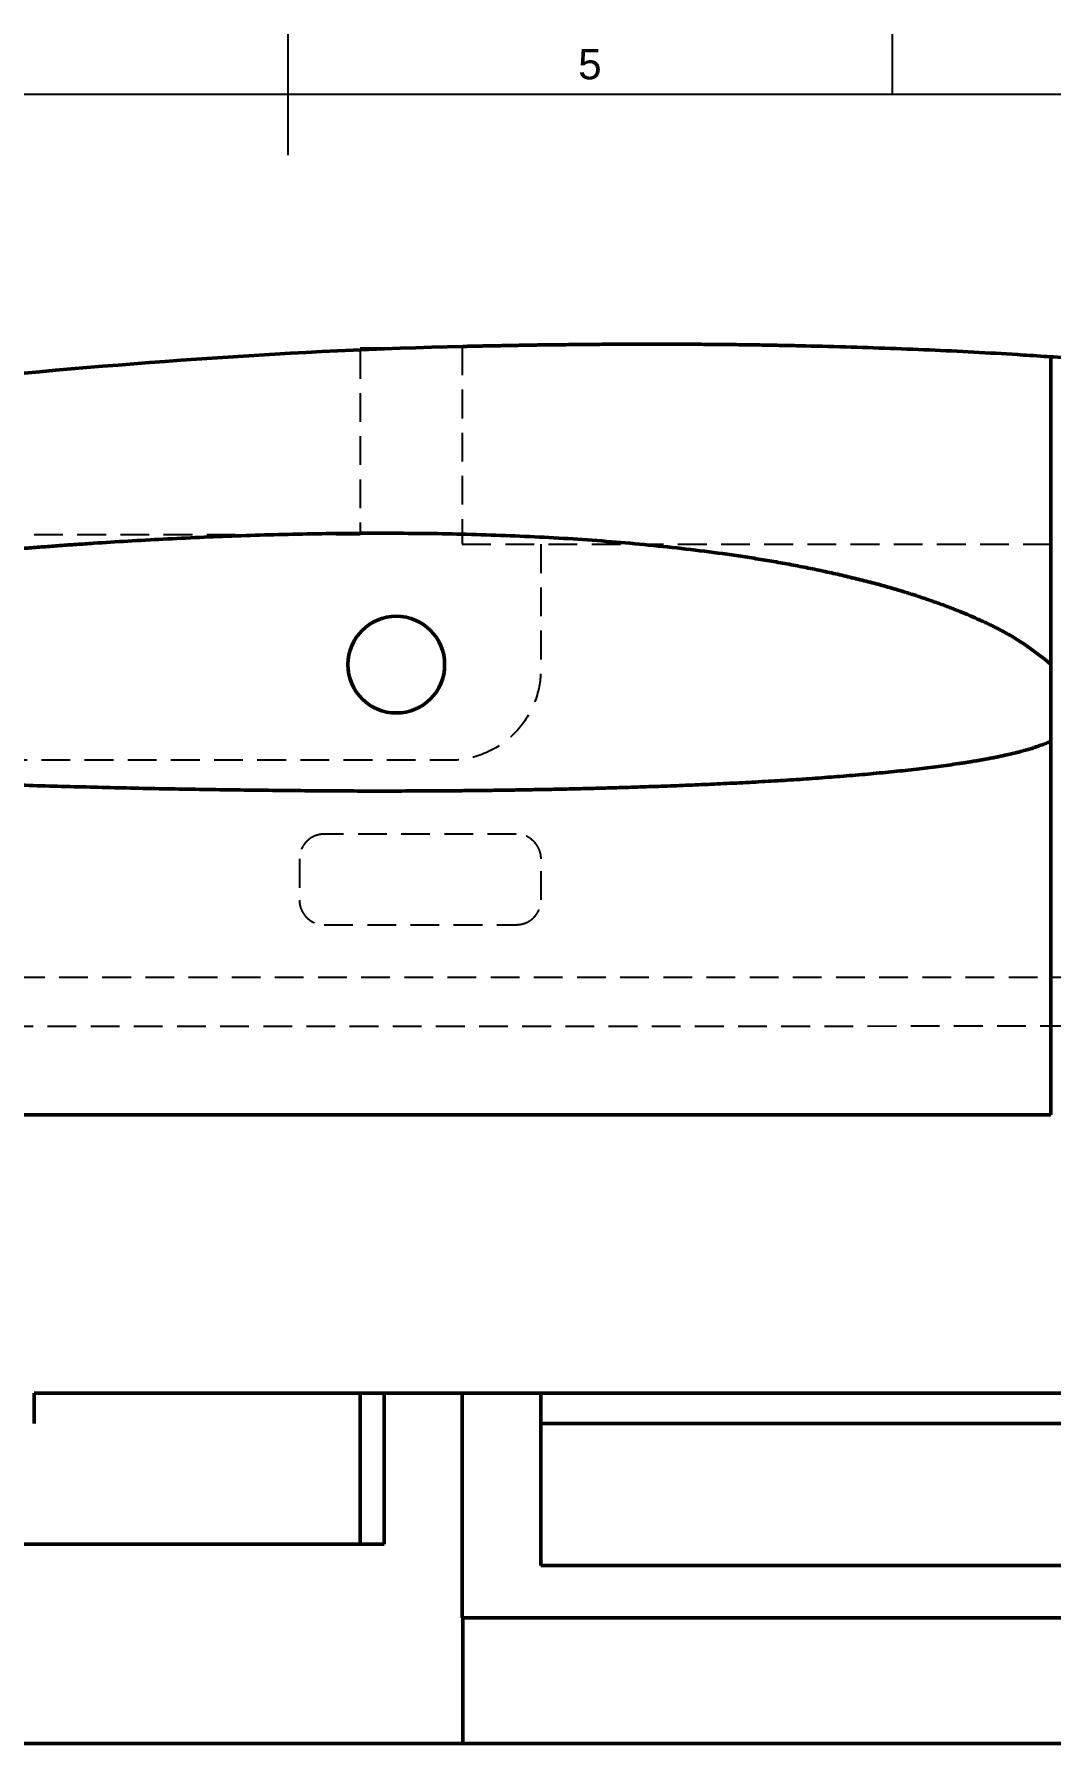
# Model space of a CAD drawing. Header units: millimetres. Extents: x 0 to 420, y 0 to 297.
# Drawn here: x 194 to 278.1, y 150.5 to 292 of the extents above; entities that cross this region are included whole.
import ezdxf
from ezdxf.enums import TextEntityAlignment as Align

# ---------------------------------------------------------------- set-up
doc = ezdxf.new("R2010")
doc.units = ezdxf.units.MM
doc.header["$LTSCALE"] = 0.75
doc.linetypes.add('HIDDEN2', pattern=[4.7625, 3.175, -1.5875])
for name, color, linetype, lineweight in [('Border', 7, 'Continuous', 25), ('Sichtbar', 7, 'Continuous', 50), ('Verdeckt', 7, 'HIDDEN2', 25)]:
    doc.layers.add(name, color=color, linetype=linetype, lineweight=lineweight)
doc.styles.add('FusionTitle', font='arial.ttf')

# ---------------------------------------------------------------- blocks, each defined once
blk = doc.blocks.new('ISO_A3_SHEET')
at = {"layer": 'Border'}
for p, q in [((215, 292), (215, 282)), ((265, 292), (265, 287)), ((410, 287), (20, 287))]:
    blk.add_line(p, q, dxfattribs=at)
at = {"layer": 'Border', "style": 'FusionTitle'}
blk.add_text('5', height=2.5, dxfattribs=at).set_placement((240, 289.5), align=Align.MIDDLE)

msp = doc.modelspace()

# ---------------------------------------------------------------- linework, layer by layer
at = {"layer": 'Sichtbar', "extrusion": (0, 1, 2.967e-13)}
for p, q in [((222.98, 265.95, -2.01), (220.98, 265.95, -2.01)), ((220.98, 265.87, -2.01), (220.98, 265.95, -2.01)), ((278.13, 265.3, 14.49), (278.14, 239.83, 14.49)), ((275.34, 241.91, 14.49), (276, 241.49, 14.49)), ((276, 241.49, 14.49), (277.66, 240.25, 14.49)), ((277.66, 240.25, 14.49), (278.14, 239.83, 14.49)), ((278.14, 239.83, 14.49), (278.14, 233.46, 14.49)), ((278.14, 233.46, 14.49), (278.14, 202.55, 14.49)), ((160.72, 202.55, 14.49), (278.14, 202.55, 14.49))]:
    msp.add_line(p, q, dxfattribs=at)
at = {"layer": 'Sichtbar'}
for p, q in [((194.01, 179.52, 16.14), (220.98, 179.52, 16.15)), ((194.01, 179.52, 16.14), (194.01, 177.02, 16.14)), ((222.98, 179.52, 31.52), (220.98, 179.52, 31.52)), ((220.98, 177.02, 31.52), (220.98, 179.52, 31.52)), ((222.98, 177.02, 31.52), (222.98, 179.52, 31.52)), ((229.43, 177.02, 31.72), (229.43, 179.52, 31.72)), ((229.43, 179.52, 15.35), (235.93, 179.52, 15.35)), ((229.43, 179.52, 15.35), (229.43, 160.92, 15.35)), ((229.43, 179.52, 15.35), (229.43, 179.52, 31.72)), ((310.93, 179.52, -24.52), (235.93, 179.52, -24.53)), ((235.93, 179.52, 4.98), (235.93, 165.27, 4.98)), ((222.98, 167.02, 31.52), (220.98, 167.02, 31.52)), ((310.93, 165.27, 15.36), (235.93, 165.27, 15.35)), ((229.48, 160.92, 31.72), (229.48, 150.52, 31.72)), ((278.13, 150.52, 30.87), (278.14, 150.52, 5.39)), ((278.14, 150.52, 5.39), (278.14, 150.52, -0.98)), ((278.14, 150.52, -0.98), (278.14, 150.52, -31.89))]:
    msp.add_line(p, q, dxfattribs=at)
msp.add_circle((223.98, 239.82, 9.49), 4, dxfattribs=at)
for points in [[(229.48, 266.16, 14.49), (201.91, 265.49, 14.49), (173.92, 262.18, 14.49), (147.14, 258.39, 14.49)], [(220.98, 167.02, 31.52), (220.98, 170.35, 31.52), (220.98, 173.68, 31.52), (220.98, 177.02, 31.52)], [(222.98, 177.02, 31.52), (222.98, 173.68, 31.52), (222.98, 170.35, 31.52), (222.98, 167.02, 31.52)], [(229.43, 160.92, 31.72), (229.43, 166.28, 31.72), (229.43, 171.65, 31.72), (229.43, 177.02, 31.72)]]:
    msp.add_open_spline(points, degree=3, dxfattribs=at)
for points, knots in [([(278.13, 265.3, 14.49), (277.37, 265.35, 14.49), (275.4, 265.48, 14.49), (272.21, 265.67, 14.49), (268.55, 265.85, 14.49), (264.86, 266, 14.49), (261.13, 266.12, 14.49), (257.99, 266.2, 14.49), (255.46, 266.25, 14.49), (253.55, 266.29, 14.49), (251.62, 266.31, 14.49), (249.68, 266.33, 14.49), (247.73, 266.34, 14.49), (245.76, 266.34, 14.49), (243.78, 266.34, 14.49), (242.12, 266.34, 14.49), (240.78, 266.33, 14.49), (239.78, 266.32, 14.49), (238.76, 266.31, 14.49), (237.75, 266.3, 14.49), (236.73, 266.29, 14.49), (235.88, 266.28, 14.49), (235.19, 266.27, 14.49), (234.68, 266.26, 14.49), (234.16, 266.25, 14.49), (233.65, 266.24, 14.49), (233.13, 266.23, 14.49), (232.61, 266.22, 14.49), (232.18, 266.21, 14.49), (231.83, 266.21, 14.49), (231.57, 266.2, 14.49), (231.31, 266.2, 14.49), (231.05, 266.19, 14.49), (230.83, 266.19, 14.49), (230.66, 266.18, 14.49), (230.53, 266.18, 14.49), (230.4, 266.18, 14.49), (230.26, 266.17, 14.49), (230.13, 266.17, 14.49), (230.02, 266.17, 14.49), (229.94, 266.17, 14.49), (229.87, 266.17, 14.49), (229.81, 266.16, 14.49), (229.74, 266.16, 14.49), (229.69, 266.16, 14.49), (229.64, 266.16, 14.49), (229.61, 266.16, 14.49), (229.58, 266.16, 14.49), (229.56, 266.16, 14.49), (229.54, 266.16, 14.49), (229.53, 266.16, 14.49), (229.51, 266.16, 14.49), (229.5, 266.16, 14.49), (229.5, 266.16, 14.49), (229.49, 266.16, 14.49), (229.49, 266.16, 14.49), (229.48, 266.16, 14.49), (229.48, 266.16, 14.49), (229.48, 266.16, 14.49), (229.48, 266.16, 14.49), (229.48, 266.16, 14.49)], [-9.735873, -9.735873, -9.735873, -9.735873, -9.278111, -8.551612, -7.819283, -7.080319, -6.333918, -5.579284, -5.19863, -4.81562, -4.430155, -4.042137, -3.651467, -3.258047, -2.86178, -2.462567, -2.261826, -2.060312, -1.858013, -1.654917, -1.451011, -1.246284, -1.143609, -1.040724, -0.937628, -0.834318, -0.730795, -0.627055, -0.523098, -0.471038, -0.418922, -0.366752, -0.314526, -0.262245, -0.236083, -0.209908, -0.183718, -0.157515, -0.131297, -0.105066, -0.091945, -0.07882, -0.065692, -0.052561, -0.039426, -0.032857, -0.026287, -0.019716, -0.016431, -0.013145, -0.009859, -0.006572, -0.004929, -0.003286, -0.002464, -0.001643, -0.000821, -0.00041, -0.000205, 0, 0, 0, 0]), ([(278.13, 265.3, 14.49), (278.14, 265.3, 14.49), (278.15, 265.3, 14.49), (278.93, 265.25, 14.49), (285.76, 264.82, 14.51), (302.71, 262.93, 14.33), (310.53, 261.81, 14.19), (318.33, 260.44, 13.91)], [0, 0, 0, 0, 0.0002878, 0.0002878, 0.2613842, 0.2613842, 0.4912864, 0.4912864, 0.4912864, 0.4912864]), ([(147.15, 244.28, 14.49), (147.19, 244.29, 14.49), (147.32, 244.3, 14.49), (147.53, 244.33, 14.49), (147.86, 244.38, 14.49), (148.28, 244.43, 14.49), (148.77, 244.5, 14.49), (149.27, 244.56, 14.49), (149.76, 244.63, 14.49), (150.26, 244.7, 14.49), (150.92, 244.78, 14.49), (151.74, 244.89, 14.49), (152.73, 245.02, 14.49), (153.72, 245.15, 14.49), (154.71, 245.28, 14.49), (155.7, 245.41, 14.49), (156.7, 245.54, 14.49), (158.02, 245.71, 14.49), (159.67, 245.91, 14.49), (161.66, 246.16, 14.49), (163.64, 246.41, 14.49), (165.63, 246.65, 14.49), (167.62, 246.88, 14.49), (170.27, 247.19, 14.49), (173.58, 247.57, 14.49), (176.89, 247.93, 14.49), (179.55, 248.2, 14.49), (182.2, 248.47, 14.49), (184.85, 248.73, 14.49), (187.51, 248.97, 14.49), (189.16, 249.12, 14.49), (190.49, 249.23, 14.49), (191.48, 249.31, 14.49), (192.31, 249.38, 14.49), (192.98, 249.43, 14.49), (193.53, 249.48, 14.49), (194.13, 249.52, 14.49), (195.02, 249.59, 14.49), (196.15, 249.68, 14.49), (197.53, 249.77, 14.49), (199.4, 249.9, 14.49), (201.79, 250.05, 14.49), (204.72, 250.21, 14.49), (207.71, 250.36, 14.49), (210.76, 250.48, 14.49), (213.86, 250.58, 14.49), (217, 250.65, 14.49), (220.17, 250.69, 14.49), (223.37, 250.7, 14.49), (226.58, 250.68, 14.49), (229.8, 250.62, 14.49), (233.01, 250.51, 14.49), (236.21, 250.37, 14.49), (239.39, 250.18, 14.49), (242.54, 249.94, 14.49), (245.65, 249.65, 14.49), (248.71, 249.31, 14.49), (251.23, 248.98, 14.49), (253.21, 248.68, 14.49), (254.67, 248.45, 14.49), (256.12, 248.19, 14.49), (257.54, 247.93, 14.49), (258.94, 247.64, 14.49), (260.33, 247.34, 14.49), (261.68, 247.02, 14.49), (263.02, 246.69, 14.49), (264.33, 246.34, 14.49), (265.19, 246.09, 14.49), (265.62, 245.96, 14.49)], [0.270529, 0.270529, 0.270529, 0.270529, 0.299223, 0.349106, 0.398993, 0.498776, 0.598573, 0.698383, 0.798206, 0.898041, 0.997888, 1.197617, 1.397391, 1.597206, 1.79706, 1.996951, 2.196875, 2.39683, 2.796822, 3.196907, 3.597065, 3.997275, 4.397517, 4.797772, 5.598241, 6.398534, 6.798569, 7.198506, 7.998018, 8.397562, 8.796942, 8.996567, 9.196145, 9.395675, 9.495421, 9.595155, 9.727357, 9.860804, 10.131319, 10.406476, 10.686052, 11.257576, 11.844117, 12.443907, 13.055189, 13.676212, 14.305235, 14.94053, 15.58038, 16.223083, 16.866954, 17.510326, 18.151555, 18.789024, 19.421142, 20.046357, 20.663158, 21.270081, 21.569403, 21.865734, 22.15891, 22.448773, 22.735169, 23.017951, 23.29698, 23.572124, 23.843259, 24.110272, 24.110272, 24.110272, 24.110272]), ([(265.62, 245.96, 14.49), (265.62, 245.96, 14.49), (265.62, 245.96, 14.49), (265.62, 245.96, 14.49), (265.62, 245.96, 14.49), (265.62, 245.96, 14.49), (265.63, 245.96, 14.49), (265.63, 245.96, 14.49), (265.63, 245.96, 14.49), (265.64, 245.96, 14.49), (265.65, 245.95, 14.49), (265.66, 245.95, 14.49), (265.68, 245.95, 14.49), (265.69, 245.94, 14.49), (265.71, 245.94, 14.49), (265.74, 245.93, 14.49), (265.77, 245.92, 14.49), (265.81, 245.91, 14.49), (265.86, 245.89, 14.49), (265.91, 245.88, 14.49), (265.96, 245.86, 14.49), (266.02, 245.84, 14.49), (266.1, 245.82, 14.49), (266.2, 245.79, 14.49), (266.3, 245.76, 14.49), (266.4, 245.72, 14.49), (266.5, 245.69, 14.49), (266.64, 245.65, 14.49), (266.81, 245.6, 14.49), (267.01, 245.53, 14.49), (267.22, 245.46, 14.49), (267.42, 245.39, 14.49), (267.7, 245.3, 14.49), (268.05, 245.18, 14.49), (268.47, 245.03, 14.49), (268.9, 244.88, 14.49), (269.33, 244.72, 14.49), (269.76, 244.56, 14.49), (270.18, 244.39, 14.49), (270.75, 244.17, 14.49), (271.46, 243.87, 14.49), (272.15, 243.57, 14.49), (272.7, 243.32, 14.49), (273.1, 243.13, 14.49), (273.5, 242.93, 14.49), (273.89, 242.73, 14.49), (274.26, 242.53, 14.49), (274.63, 242.33, 14.49), (274.99, 242.13, 14.49), (275.22, 241.99, 14.49), (275.34, 241.91, 14.49)], [0, 0, 0, 0, 0.000156, 0.000313, 0.000626, 0.001253, 0.001879, 0.002506, 0.003759, 0.005013, 0.007523, 0.010035, 0.012549, 0.015064, 0.020102, 0.025147, 0.0302, 0.040328, 0.050488, 0.060678, 0.070897, 0.081146, 0.101731, 0.122431, 0.143241, 0.16416, 0.185185, 0.206312, 0.248865, 0.291796, 0.335084, 0.378706, 0.422641, 0.511359, 0.601065, 0.691581, 0.782735, 0.874353, 0.966262, 1.05829, 1.242019, 1.424189, 1.514275, 1.603476, 1.69163, 1.778581, 1.864172, 1.948252, 2.030673, 2.111294, 2.111294, 2.111294, 2.111294]), ([(275.53, 232.6, 14.49), (275.53, 232.6, 14.49), (275.53, 232.6, 14.49), (275.53, 232.6, 14.49), (275.53, 232.6, 14.49), (275.53, 232.6, 14.49), (275.53, 232.6, 14.49), (275.53, 232.6, 14.49), (275.53, 232.6, 14.49), (275.52, 232.6, 14.49), (275.52, 232.6, 14.49), (275.52, 232.6, 14.49), (275.52, 232.6, 14.49), (275.51, 232.6, 14.49), (275.51, 232.59, 14.49), (275.51, 232.59, 14.49), (275.5, 232.59, 14.49), (275.49, 232.59, 14.49), (275.48, 232.59, 14.49), (275.47, 232.59, 14.49), (275.46, 232.58, 14.49), (275.45, 232.58, 14.49), (275.44, 232.58, 14.49), (275.42, 232.57, 14.49), (275.4, 232.57, 14.49), (275.38, 232.56, 14.49), (275.36, 232.56, 14.49), (275.34, 232.55, 14.49), (275.3, 232.54, 14.49), (275.27, 232.53, 14.49), (275.23, 232.52, 14.49), (275.19, 232.51, 14.49), (275.14, 232.5, 14.49), (275.07, 232.48, 14.49), (274.99, 232.47, 14.49), (274.92, 232.45, 14.49), (274.84, 232.43, 14.49), (274.76, 232.41, 14.49), (274.68, 232.39, 14.49), (274.57, 232.37, 14.49), (274.43, 232.34, 14.49), (274.26, 232.3, 14.49), (274.1, 232.26, 14.49), (273.93, 232.23, 14.49), (273.75, 232.19, 14.49), (273.52, 232.14, 14.49), (273.22, 232.09, 14.49), (272.86, 232.02, 14.49), (272.49, 231.95, 14.49), (272.11, 231.88, 14.49), (271.72, 231.82, 14.49), (271.33, 231.75, 14.49), (270.93, 231.69, 14.49), (270.38, 231.61, 14.49), (269.68, 231.51, 14.49), (268.83, 231.39, 14.49), (267.94, 231.28, 14.49), (267.04, 231.17, 14.49), (266.11, 231.07, 14.49), (265.17, 230.97, 14.49), (264.21, 230.88, 14.49), (263.23, 230.78, 14.49), (261.9, 230.67, 14.49), (260.2, 230.53, 14.49), (258.14, 230.38, 14.49), (256.06, 230.24, 14.49), (253.96, 230.12, 14.49), (251.86, 230.01, 14.49), (249.76, 229.91, 14.49), (247.69, 229.82, 14.49), (245.66, 229.75, 14.49), (243.67, 229.68, 14.49), (241.74, 229.62, 14.49), (239.88, 229.57, 14.49), (238.11, 229.53, 14.49), (236.43, 229.49, 14.49), (235.1, 229.47, 14.49), (234.09, 229.45, 14.49), (233.39, 229.44, 14.49), (232.82, 229.43, 14.49), (232.38, 229.42, 14.49), (231.94, 229.42, 14.49), (231.4, 229.41, 14.49), (230.51, 229.4, 14.49), (229.41, 229.39, 14.49), (228.09, 229.38, 14.49), (226.31, 229.37, 14.49), (224.1, 229.36, 14.49), (221.43, 229.36, 14.49), (218.76, 229.37, 14.49), (215.19, 229.4, 14.49), (210.72, 229.45, 14.49), (205.35, 229.53, 14.49), (199.98, 229.65, 14.49), (194.6, 229.79, 14.49), (187.45, 230.01, 14.49), (178.55, 230.33, 14.49), (171.45, 230.63, 14.49), (167.91, 230.78, 14.49)], [0, 0, 0, 0, 0.00003, 0.00006, 0.00012, 0.00024, 0.000361, 0.000481, 0.000721, 0.000962, 0.001443, 0.001925, 0.002406, 0.002888, 0.003851, 0.004815, 0.00578, 0.00771, 0.009642, 0.011575, 0.01351, 0.015447, 0.019326, 0.023212, 0.027105, 0.031004, 0.034911, 0.038824, 0.04667, 0.054544, 0.062444, 0.070372, 0.078326, 0.094316, 0.110412, 0.126615, 0.142924, 0.159339, 0.175858, 0.192483, 0.226043, 0.260015, 0.294396, 0.329182, 0.364368, 0.399951, 0.472288, 0.546161, 0.621535, 0.698378, 0.776653, 0.856327, 0.937365, 1.019729, 1.188299, 1.36175, 1.539792, 1.722132, 1.908474, 2.098524, 2.291983, 2.488553, 2.687932, 3.093918, 3.507524, 3.926327, 4.347893, 4.769782, 5.189552, 5.604755, 6.01294, 6.411654, 6.798442, 7.170846, 7.526408, 7.862668, 8.177165, 8.325483, 8.467437, 8.602719, 8.667762, 8.731021, 8.863162, 8.995399, 9.260149, 9.525257, 9.790706, 10.322565, 10.855602, 11.38969, 11.924703, 12.996991, 14.07144, 15.147017, 16.222679, 17.297379, 19.439665, 21.565389, 21.565389, 21.565389, 21.565389]), ([(278.14, 233.46, 14.49), (278.13, 233.46, 14.49), (278.13, 233.46, 14.49), (278.12, 233.45, 14.49), (278.1, 233.44, 14.49), (278.07, 233.43, 14.49), (278.03, 233.42, 14.49), (277.99, 233.4, 14.49), (277.94, 233.38, 14.49), (277.85, 233.35, 14.49), (277.75, 233.31, 14.49), (277.64, 233.27, 14.49), (277.53, 233.23, 14.49), (277.39, 233.18, 14.49), (277.22, 233.12, 14.49), (277.03, 233.05, 14.49), (276.84, 232.98, 14.49), (276.65, 232.92, 14.49), (276.46, 232.86, 14.49), (276.25, 232.8, 14.49), (276.03, 232.73, 14.49), (275.79, 232.67, 14.49), (275.62, 232.62, 14.49), (275.53, 232.6, 14.49)], [0, 0, 0, 0, 0.0018546, 0.0037027, 0.0073799, 0.0146585, 0.0218378, 0.02892, 0.0428014, 0.0563195, 0.0823339, 0.1070985, 0.1307487, 0.15342, 0.1963678, 0.2370277, 0.276488, 0.3158393, 0.356175, 0.3985892, 0.4441765, 0.4940303, 0.5492424, 0.5492424, 0.5492424, 0.5492424]), ([(235.93, 165.27, 15.35), (235.93, 167.64, 15.35), (235.93, 170.02, 15.35), (235.93, 174.77, 15.35), (235.93, 177.14, 15.35), (235.93, 179.52, 15.35)], [-3.42, -3.42, -3.42, -3.42, -1.995, -1.995, -0.57, -0.57, -0.57, -0.57]), ([(278.13, 150.52, 30.87), (278.14, 150.52, 30.87), (278.15, 150.52, 30.87), (278.93, 150.52, 30.81), (285.76, 150.51, 30.38), (302.71, 150.68, 28.5), (310.53, 150.82, 27.37), (318.33, 151.1, 26.01)], [0, 0, 0, 0, 0.0002878, 0.0002878, 0.2613842, 0.2613842, 0.4912864, 0.4912864, 0.4912864, 0.4912864])]:
    msp.add_open_spline(points, degree=3, knots=knots, dxfattribs=at)
at = {"layer": 'Sichtbar', "extrusion": (0, 1, 0)}
for points, knots in [([(229.43, 179.52, 31.72), (228.35, 179.52, 31.69), (227.28, 179.52, 31.66), (225.13, 179.52, 31.59), (224.05, 179.52, 31.56), (222.98, 179.52, 31.52)], [0, 0, 0, 0, 0.644988, 0.644988, 1.289983, 1.289983, 1.289983, 1.289983]), ([(235.93, 179.52, 15.35), (235.93, 179.52, 15), (235.93, 179.52, 14.26), (235.93, 179.52, 13.15), (235.93, 179.52, 12.05), (235.93, 179.52, 10.99), (235.93, 179.52, 9.98), (235.93, 179.52, 9.04), (235.93, 179.52, 8.29), (235.93, 179.52, 7.73), (235.93, 179.52, 7.33), (235.93, 179.52, 6.96), (235.93, 179.52, 6.61), (235.93, 179.52, 6.28), (235.93, 179.52, 5.97), (235.93, 179.52, 5.73), (235.93, 179.52, 5.55), (235.93, 179.52, 5.42), (235.93, 179.52, 5.3), (235.93, 179.52, 5.2), (235.93, 179.52, 5.13), (235.93, 179.52, 5.07), (235.93, 179.52, 5.03), (235.93, 179.52, 5), (235.93, 179.52, 4.99), (235.93, 179.52, 4.98)], [-19.074634, -19.074634, -19.074634, -19.074634, -18.863002, -18.633123, -18.411307, -18.198899, -17.997241, -17.807679, -17.631556, -17.548954, -17.470216, -17.39551, -17.325003, -17.258864, -17.197261, -17.140361, -17.113728, -17.088333, -17.064198, -17.041345, -17.030405, -17.019793, -17.009512, -17.004496, -17.00088, -17.00088, -17.00088, -17.00088]), ([(310.93, 177.02, -20.47), (307.81, 177.02, -20.47), (299.95, 177.02, -20.47), (287.36, 177.02, -20.47), (273.13, 177.02, -20.47), (261.28, 177.02, -20.47), (251.79, 177.02, -20.48), (244.68, 177.02, -20.48), (239.39, 177.02, -20.48), (236.48, 177.02, -20.48), (235.93, 177.02, -20.48)], [-39.904372, -39.904372, -39.904372, -39.904372, -38.034783, -35.189914, -32.345043, -29.500171, -28.077735, -26.655298, -25.232862, -24.904773, -24.904773, -24.904773, -24.904773]), ([(317.43, 160.92, 26.16), (303.13, 160.92, 28.63), (289.29, 160.92, 30.21), (259.92, 160.92, 31.97), (244.99, 160.92, 32.06), (229.98, 160.92, 31.73), (229.73, 160.92, 31.73), (229.48, 160.92, 31.72), (229.48, 160.92, 31.72), (229.48, 160.92, 31.72)], [-2.33545, -2.33545, -2.33545, -2.33545, -1.19379, -1.19379, -0.020093, -0.020093, -0.000291, -0.000291, 0, 0, 0, 0]), ([(278.13, 150.52, 30.87), (277.37, 150.52, 30.92), (275.4, 150.52, 31.05), (272.21, 150.52, 31.23), (268.55, 150.52, 31.41), (264.86, 150.52, 31.56), (261.13, 150.52, 31.69), (257.99, 150.52, 31.77), (255.46, 150.52, 31.82), (253.55, 150.52, 31.85), (251.62, 150.52, 31.87), (249.68, 150.52, 31.89), (247.73, 150.52, 31.9), (245.76, 150.52, 31.91), (243.78, 150.52, 31.91), (242.12, 150.52, 31.9), (240.78, 150.52, 31.89), (239.78, 150.52, 31.88), (238.76, 150.52, 31.87), (237.75, 150.52, 31.86), (236.73, 150.52, 31.85), (235.88, 150.52, 31.84), (235.19, 150.52, 31.83), (234.68, 150.52, 31.82), (234.16, 150.52, 31.81), (233.65, 150.52, 31.8), (233.13, 150.52, 31.8), (232.61, 150.52, 31.79), (232.18, 150.52, 31.78), (231.83, 150.52, 31.77), (231.57, 150.52, 31.77), (231.31, 150.52, 31.76), (231.05, 150.52, 31.76), (230.83, 150.52, 31.75), (230.66, 150.52, 31.75), (230.53, 150.52, 31.74), (230.4, 150.52, 31.74), (230.26, 150.52, 31.74), (230.13, 150.52, 31.74), (230.02, 150.52, 31.73), (229.94, 150.52, 31.73), (229.87, 150.52, 31.73), (229.81, 150.52, 31.73), (229.74, 150.52, 31.73), (229.69, 150.52, 31.73), (229.64, 150.52, 31.72), (229.61, 150.52, 31.72), (229.58, 150.52, 31.72), (229.56, 150.52, 31.72), (229.54, 150.52, 31.72), (229.53, 150.52, 31.72), (229.51, 150.52, 31.72), (229.5, 150.52, 31.72), (229.5, 150.52, 31.72), (229.49, 150.52, 31.72), (229.49, 150.52, 31.72), (229.48, 150.52, 31.72), (229.48, 150.52, 31.72), (229.48, 150.52, 31.72), (229.48, 150.52, 31.72), (229.48, 150.52, 31.72)], [-9.735873, -9.735873, -9.735873, -9.735873, -9.278111, -8.551612, -7.819283, -7.080319, -6.333918, -5.579284, -5.19863, -4.81562, -4.430155, -4.042137, -3.651467, -3.258047, -2.86178, -2.462567, -2.261826, -2.060312, -1.858013, -1.654917, -1.451011, -1.246284, -1.143609, -1.040724, -0.937628, -0.834318, -0.730795, -0.627055, -0.523098, -0.471038, -0.418922, -0.366752, -0.314526, -0.262245, -0.236083, -0.209908, -0.183718, -0.157515, -0.131297, -0.105066, -0.091945, -0.07882, -0.065692, -0.052561, -0.039426, -0.032857, -0.026287, -0.019716, -0.016431, -0.013145, -0.009859, -0.006572, -0.004929, -0.003286, -0.002464, -0.001643, -0.000821, -0.00041, -0.000205, 0, 0, 0, 0])]:
    msp.add_open_spline(points, degree=3, knots=knots, dxfattribs=at)
for points in [[(220.98, 167.02, 31.43), (210.82, 167.02, 31), (200.63, 167.02, 30.23), (190.51, 167.02, 29.25)], [(229.48, 160.92, 31.72), (229.46, 160.92, 31.72), (229.44, 160.92, 31.72), (229.43, 160.92, 31.72)], [(229.48, 150.52, 31.72), (201.91, 150.52, 31.05), (173.92, 150.52, 27.75), (147.14, 150.52, 23.96)]]:
    msp.add_open_spline(points, degree=3, dxfattribs=at)
at = {"layer": 'Verdeckt', "extrusion": (0, 1, 2.967e-13)}
for p, q in [((229.43, 266.16, 4.09), (229.43, 249.78, 4.09)), ((220.98, 265.87, -2.01), (220.98, 250.58, -2.01)), ((194.01, 250.58, -2.01), (220.98, 250.58, -2.01)), ((229.43, 249.78, 4.09), (317.43, 249.79, 4.09)), ((233.91, 225.79, 12.99), (218.01, 225.79, 12.99)), ((215.96, 223.74, 12.99), (215.96, 220.34, 12.99)), ((235.96, 220.35, 12.99), (235.96, 223.75, 12.99)), ((218.01, 218.29, 12.99), (233.91, 218.3, 12.99)), ((145.11, 209.9, -12.01), (315.8, 209.92, -12.01))]:
    msp.add_line(p, q, dxfattribs=at)
at = {"layer": 'Verdeckt'}
for points, knots in [([(235.93, 249.78, -0.26), (235.93, 246.7, -0.26), (235.93, 243.62, -0.26), (235.93, 239.09, -0.26), (235.95, 238.62, -0.26), (235.49, 236.7, -0.26), (235.08, 235.8, -0.26), (233.92, 234.22, -0.26), (233.19, 233.54, -0.26), (231.54, 232.52, -0.26), (230.62, 232.17, -0.26), (228.96, 231.89, -0.26), (228.68, 231.91, -0.26), (219.43, 231.91, -0.26), (211.4, 231.91, -0.26), (187.32, 231.9, -0.26), (171.26, 231.9, -0.26), (155.21, 231.9, -0.26)], [-21.398166, -21.398166, -21.398166, -21.398166, -19.224817, -19.224817, -18.207371, -18.207371, -17.193112, -17.193112, -16.183002, -16.183002, -15.183631, -15.183631, -14.44902, -14.44902, -9.63268, -9.63268, 0, 0, 0, 0]), ([(218.01, 225.79, 12.99), (217.96, 225.79, 12.99), (217.87, 225.79, 12.99), (217.73, 225.78, 12.99), (217.6, 225.75, 12.99), (217.42, 225.71, 12.99), (217.21, 225.64, 12.99), (216.97, 225.52, 12.99), (216.75, 225.37, 12.99), (216.59, 225.22, 12.99), (216.47, 225.1, 12.99), (216.39, 225, 12.99), (216.31, 224.89, 12.99), (216.24, 224.78, 12.99), (216.17, 224.66, 12.99), (216.13, 224.56, 12.99), (216.09, 224.48, 12.99), (216.07, 224.42, 12.99), (216.05, 224.35, 12.99), (216.03, 224.29, 12.99), (216.01, 224.22, 12.99), (216, 224.16, 12.99), (215.99, 224.1, 12.99), (215.98, 224.05, 12.99), (215.98, 224.02, 12.99), (215.97, 223.99, 12.99), (215.97, 223.95, 12.99), (215.97, 223.92, 12.99), (215.96, 223.9, 12.99), (215.96, 223.88, 12.99), (215.96, 223.87, 12.99), (215.96, 223.85, 12.99), (215.96, 223.83, 12.99), (215.96, 223.82, 12.99), (215.96, 223.8, 12.99), (215.96, 223.8, 12.99), (215.96, 223.79, 12.99), (215.96, 223.78, 12.99), (215.96, 223.77, 12.99), (215.96, 223.77, 12.99), (215.96, 223.77, 12.99), (215.96, 223.76, 12.99), (215.96, 223.76, 12.99), (215.96, 223.75, 12.99), (215.96, 223.75, 12.99), (215.96, 223.75, 12.99), (215.96, 223.75, 12.99), (215.96, 223.75, 12.99), (215.96, 223.75, 12.99), (215.96, 223.75, 12.99), (215.96, 223.74, 12.99), (215.96, 223.74, 12.99), (215.96, 223.74, 12.99), (215.96, 223.74, 12.99), (215.96, 223.74, 12.99), (215.96, 223.74, 12.99), (215.96, 223.74, 12.99), (215.96, 223.74, 12.99), (215.96, 223.74, 12.99)], [-0.6436563, -0.6436563, -0.6436563, -0.6436563, -0.6156399, -0.5879925, -0.5606554, -0.5335764, -0.4800437, -0.4270624, -0.3744053, -0.3218971, -0.2956387, -0.2693623, -0.243049, -0.2166781, -0.1902267, -0.1636685, -0.1503384, -0.1369698, -0.1235583, -0.110099, -0.0965868, -0.083016, -0.0693808, -0.0625368, -0.0556743, -0.0487925, -0.0418904, -0.0349671, -0.0314973, -0.0280218, -0.0245405, -0.0210534, -0.0175602, -0.0140609, -0.012309, -0.0105554, -0.0088003, -0.0070435, -0.0061645, -0.0052851, -0.0044053, -0.0035251, -0.0026444, -0.0022039, -0.0017634, -0.0013227, -0.0011023, -0.0008819, -0.0006615, -0.000441, -0.0003308, -0.0002205, -0.0001654, -0.0001103, -0.0000551, -0.0000276, -0.0000138, 0, 0, 0, 0]), ([(235.96, 223.75, 12.99), (235.96, 223.79, 12.99), (235.96, 223.88, 12.99), (235.94, 224.02, 12.99), (235.92, 224.16, 12.99), (235.88, 224.33, 12.99), (235.8, 224.54, 12.99), (235.68, 224.78, 12.99), (235.53, 225, 12.99), (235.39, 225.16, 12.99), (235.26, 225.28, 12.99), (235.16, 225.37, 12.99), (235.05, 225.45, 12.99), (234.94, 225.52, 12.99), (234.83, 225.58, 12.99), (234.73, 225.63, 12.99), (234.64, 225.66, 12.99), (234.58, 225.68, 12.99), (234.52, 225.7, 12.99), (234.45, 225.72, 12.99), (234.39, 225.74, 12.99), (234.32, 225.75, 12.99), (234.26, 225.76, 12.99), (234.22, 225.77, 12.99), (234.19, 225.78, 12.99), (234.15, 225.78, 12.99), (234.12, 225.78, 12.99), (234.09, 225.79, 12.99), (234.07, 225.79, 12.99), (234.05, 225.79, 12.99), (234.03, 225.79, 12.99), (234.01, 225.79, 12.99), (234, 225.79, 12.99), (233.98, 225.79, 12.99), (233.97, 225.79, 12.99), (233.96, 225.79, 12.99), (233.95, 225.79, 12.99), (233.95, 225.79, 12.99), (233.94, 225.79, 12.99), (233.93, 225.79, 12.99), (233.93, 225.79, 12.99), (233.93, 225.79, 12.99), (233.92, 225.79, 12.99), (233.92, 225.79, 12.99), (233.92, 225.79, 12.99), (233.92, 225.79, 12.99), (233.91, 225.79, 12.99), (233.91, 225.79, 12.99), (233.91, 225.79, 12.99), (233.91, 225.79, 12.99), (233.91, 225.79, 12.99), (233.91, 225.79, 12.99), (233.91, 225.79, 12.99), (233.91, 225.79, 12.99), (233.91, 225.79, 12.99), (233.91, 225.79, 12.99), (233.91, 225.79, 12.99), (233.91, 225.79, 12.99), (233.91, 225.79, 12.99)], [-0.6436497, -0.6436497, -0.6436497, -0.6436497, -0.6156333, -0.5879859, -0.5606488, -0.5335698, -0.4800374, -0.4270566, -0.3744002, -0.3218928, -0.2956349, -0.2693589, -0.243046, -0.2166757, -0.1902247, -0.163667, -0.1503371, -0.1369687, -0.1235574, -0.1100983, -0.0965862, -0.0830156, -0.0693805, -0.0625366, -0.0556741, -0.0487923, -0.0418903, -0.0349671, -0.0314972, -0.0280217, -0.0245405, -0.0210533, -0.0175602, -0.0140609, -0.0123089, -0.0105554, -0.0088002, -0.0070435, -0.0061645, -0.0052851, -0.0044053, -0.0035251, -0.0026444, -0.0022039, -0.0017634, -0.0013227, -0.0011023, -0.0008819, -0.0006614, -0.000441, -0.0003307, -0.0002205, -0.0001654, -0.0001102, -0.0000551, -0.0000275, -0.0000138, 0, 0, 0, 0]), ([(215.96, 220.34, 12.99), (215.96, 220.3, 12.99), (215.96, 220.2, 12.99), (215.98, 220.07, 12.99), (216, 219.93, 12.99), (216.04, 219.76, 12.99), (216.11, 219.55, 12.99), (216.23, 219.31, 12.99), (216.38, 219.09, 12.99), (216.53, 218.92, 12.99), (216.66, 218.8, 12.99), (216.76, 218.72, 12.99), (216.86, 218.64, 12.99), (216.98, 218.57, 12.99), (217.09, 218.51, 12.99), (217.19, 218.46, 12.99), (217.27, 218.43, 12.99), (217.34, 218.41, 12.99), (217.4, 218.39, 12.99), (217.47, 218.37, 12.99), (217.53, 218.35, 12.99), (217.6, 218.33, 12.99), (217.65, 218.32, 12.99), (217.7, 218.32, 12.99), (217.73, 218.31, 12.99), (217.77, 218.31, 12.99), (217.8, 218.3, 12.99), (217.83, 218.3, 12.99), (217.85, 218.3, 12.99), (217.87, 218.3, 12.99), (217.89, 218.3, 12.99), (217.9, 218.3, 12.99), (217.92, 218.3, 12.99), (217.94, 218.29, 12.99), (217.95, 218.29, 12.99), (217.96, 218.29, 12.99), (217.97, 218.29, 12.99), (217.97, 218.29, 12.99), (217.98, 218.29, 12.99), (217.98, 218.29, 12.99), (217.99, 218.29, 12.99), (217.99, 218.29, 12.99), (218, 218.29, 12.99), (218, 218.29, 12.99), (218, 218.29, 12.99), (218, 218.29, 12.99), (218, 218.29, 12.99), (218, 218.29, 12.99), (218.01, 218.29, 12.99), (218.01, 218.29, 12.99), (218.01, 218.29, 12.99), (218.01, 218.29, 12.99), (218.01, 218.29, 12.99), (218.01, 218.29, 12.99), (218.01, 218.29, 12.99), (218.01, 218.29, 12.99), (218.01, 218.29, 12.99), (218.01, 218.29, 12.99), (218.01, 218.29, 12.99)], [-0.6436497, -0.6436497, -0.6436497, -0.6436497, -0.6156333, -0.5879859, -0.5606488, -0.5335698, -0.4800374, -0.4270566, -0.3744002, -0.3218928, -0.2956349, -0.2693589, -0.243046, -0.2166757, -0.1902247, -0.163667, -0.1503371, -0.1369687, -0.1235574, -0.1100983, -0.0965862, -0.0830156, -0.0693805, -0.0625366, -0.0556741, -0.0487923, -0.0418903, -0.0349671, -0.0314972, -0.0280217, -0.0245405, -0.0210533, -0.0175602, -0.0140609, -0.0123089, -0.0105554, -0.0088002, -0.0070435, -0.0061645, -0.0052851, -0.0044053, -0.0035251, -0.0026444, -0.0022039, -0.0017634, -0.0013227, -0.0011023, -0.0008819, -0.0006614, -0.000441, -0.0003307, -0.0002205, -0.0001654, -0.0001102, -0.0000551, -0.0000275, -0.0000138, 0, 0, 0, 0]), ([(233.91, 218.3, 12.99), (233.96, 218.3, 12.99), (234.05, 218.3, 12.99), (234.19, 218.31, 12.99), (234.32, 218.34, 12.99), (234.5, 218.38, 12.99), (234.71, 218.45, 12.99), (234.94, 218.57, 12.99), (235.16, 218.72, 12.99), (235.33, 218.86, 12.99), (235.45, 218.99, 12.99), (235.53, 219.09, 12.99), (235.61, 219.2, 12.99), (235.68, 219.31, 12.99), (235.74, 219.43, 12.99), (235.79, 219.53, 12.99), (235.82, 219.61, 12.99), (235.85, 219.67, 12.99), (235.87, 219.74, 12.99), (235.89, 219.8, 12.99), (235.9, 219.87, 12.99), (235.92, 219.93, 12.99), (235.93, 219.99, 12.99), (235.94, 220.03, 12.99), (235.94, 220.07, 12.99), (235.94, 220.1, 12.99), (235.95, 220.14, 12.99), (235.95, 220.16, 12.99), (235.95, 220.19, 12.99), (235.95, 220.21, 12.99), (235.96, 220.22, 12.99), (235.96, 220.24, 12.99), (235.96, 220.26, 12.99), (235.96, 220.27, 12.99), (235.96, 220.28, 12.99), (235.96, 220.29, 12.99), (235.96, 220.3, 12.99), (235.96, 220.31, 12.99), (235.96, 220.31, 12.99), (235.96, 220.32, 12.99), (235.96, 220.32, 12.99), (235.96, 220.33, 12.99), (235.96, 220.33, 12.99), (235.96, 220.33, 12.99), (235.96, 220.34, 12.99), (235.96, 220.34, 12.99), (235.96, 220.34, 12.99), (235.96, 220.34, 12.99), (235.96, 220.34, 12.99), (235.96, 220.34, 12.99), (235.96, 220.34, 12.99), (235.96, 220.34, 12.99), (235.96, 220.34, 12.99), (235.96, 220.34, 12.99), (235.96, 220.35, 12.99), (235.96, 220.35, 12.99), (235.96, 220.35, 12.99), (235.96, 220.35, 12.99), (235.96, 220.35, 12.99)], [-0.6436497, -0.6436497, -0.6436497, -0.6436497, -0.6156333, -0.5879859, -0.5606488, -0.5335698, -0.4800374, -0.4270566, -0.3744002, -0.3218928, -0.2956349, -0.2693589, -0.243046, -0.2166757, -0.1902247, -0.163667, -0.1503371, -0.1369687, -0.1235574, -0.1100983, -0.0965862, -0.0830156, -0.0693805, -0.0625366, -0.0556741, -0.0487923, -0.0418903, -0.0349671, -0.0314972, -0.0280217, -0.0245405, -0.0210533, -0.0175602, -0.0140609, -0.0123089, -0.0105554, -0.0088002, -0.0070435, -0.0061645, -0.0052851, -0.0044053, -0.0035251, -0.0026444, -0.0022039, -0.0017634, -0.0013227, -0.0011023, -0.0008819, -0.0006614, -0.000441, -0.0003307, -0.0002205, -0.0001654, -0.0001102, -0.0000551, -0.0000275, -0.0000138, 0, 0, 0, 0]), ([(153.21, 213.95, -0.26), (153.47, 213.95, -0.26), (154.33, 213.95, -0.26), (155.78, 213.95, -0.26), (157.56, 213.95, -0.26), (159.34, 213.95, -0.26), (161.11, 213.95, -0.26), (162.89, 213.95, -0.26), (164.67, 213.95, -0.26), (167.04, 213.95, -0.26), (170, 213.95, -0.26), (173.56, 213.95, -0.26), (177.12, 213.95, -0.26), (180.67, 213.95, -0.26), (184.23, 213.95, -0.26), (187.78, 213.95, -0.26), (191.34, 213.95, -0.26), (196.08, 213.96, -0.26), (202.01, 213.96, -0.26), (209.12, 213.96, -0.26), (216.23, 213.96, -0.26), (223.35, 213.96, -0.26), (230.46, 213.96, -0.26), (237.57, 213.96, -0.26), (244.68, 213.96, -0.26), (251.79, 213.96, -0.26), (261.28, 213.96, -0.26), (273.13, 213.96, -0.26), (287.36, 213.97, -0.26), (301.49, 213.97, -0.26), (310.88, 213.97, -0.26), (315.54, 213.97, -0.26)], [8.36088, 8.36088, 8.36088, 8.36088, 8.519256, 8.874864, 9.230472, 9.58608, 9.941688, 10.297296, 10.652904, 11.008512, 11.719728, 12.430945, 13.142161, 13.853378, 14.564595, 15.275812, 15.98703, 16.698247, 18.120682, 19.543118, 20.965553, 22.387989, 23.810426, 25.232862, 26.655298, 28.077735, 29.500171, 32.345043, 35.189914, 38.034783, 40.82632, 40.82632, 40.82632, 40.82632])]:
    msp.add_open_spline(points, degree=3, knots=knots, dxfattribs=at)

# ---------------------------------------------------------------- block references
at = {"layer": 'Border'}
msp.add_blockref('ISO_A3_SHEET', (0, 0), dxfattribs=at)

doc.saveas('drawing.dxf')
